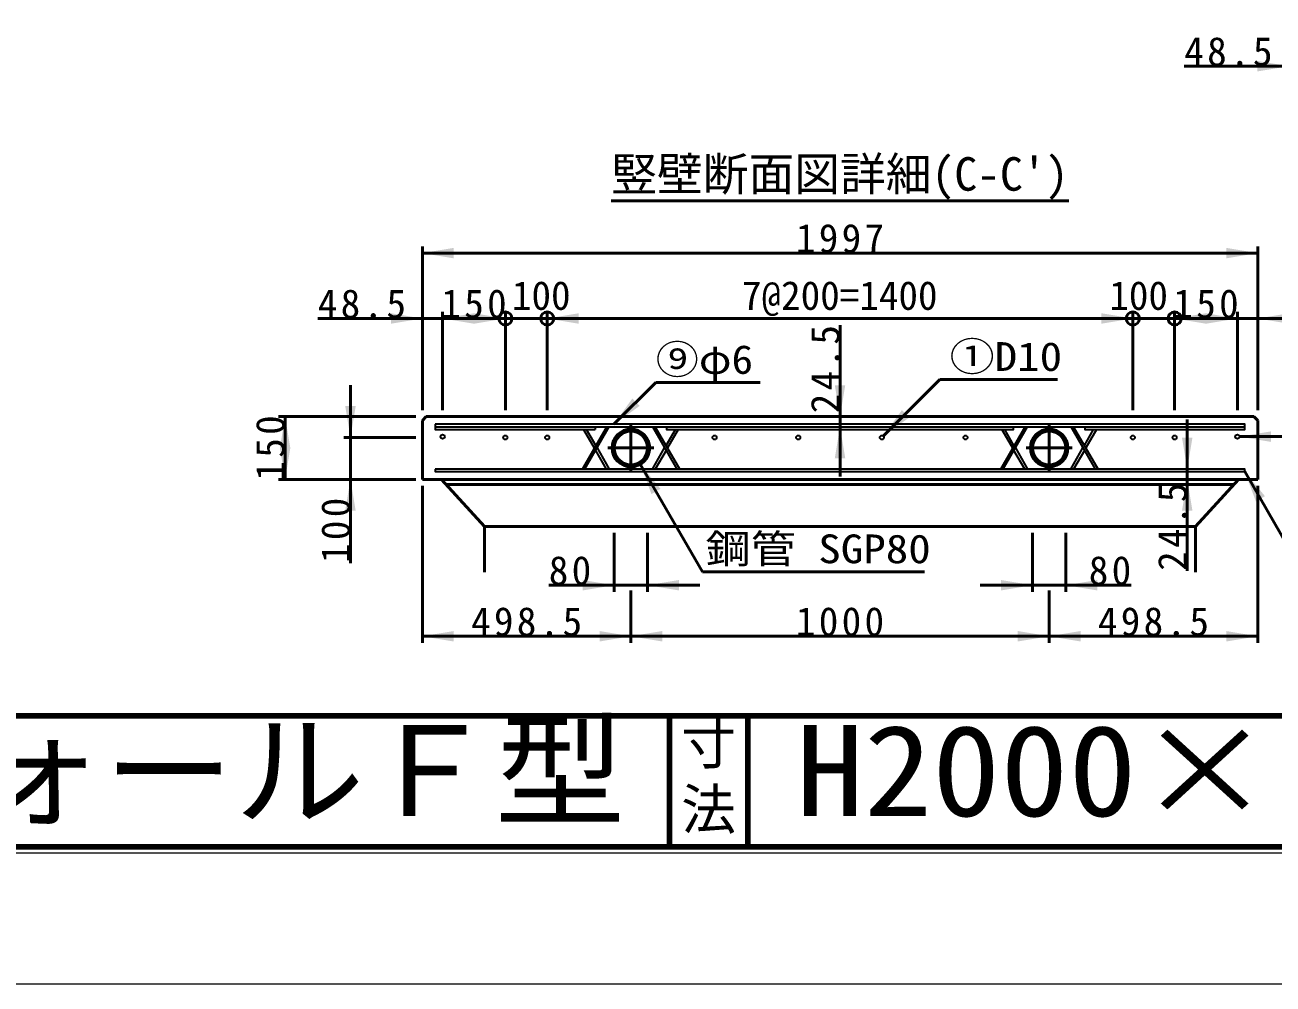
# Model space of a CAD drawing. Units: millimetres, scale not verified. Extents: x -2102 to 2102, y -1485 to 1485.
# Drawn here: x 54 to 1009, y -1485 to -752 of the extents above; entities that cross this region are included whole.
import ezdxf
from ezdxf.enums import TextEntityAlignment as Align

# ---------------------------------------------------------------- set-up
doc = ezdxf.new("R2010")
doc.units = ezdxf.units.MM
doc.header["$LTSCALE"] = 5
doc.linetypes.add('LONG_DASHED_DOTTED', pattern=[15.25, 12, -1.5, 0.25, -1.5])
doc.layers.add('0-0_V-nasSTD', color=7, linetype='Continuous', lineweight=50)
doc.layers.add('0-1_0', color=7, linetype='Continuous', lineweight=100)
doc.styles.add('ＭＳ ゴシック', font='')
doc.styles.get('ＭＳ ゴシック').set_extended_font_data('MS Gothic')

msp = doc.modelspace()

# ---------------------------------------------------------------- linework, layer by layer
at = {"layer": '0-0_V-nasSTD'}
for p, q in [((941.361, -783.134), (1021.361, -783.134)), ((503.003, -886.07), (853.003, -886.07)), ((358.483, -1046.07), (358.483, -921.07)), ((997.523, -926.07), (358.483, -926.07)), ((997.523, -1046.07), (997.523, -921.07)), ((374.003, -1046.07), (374.003, -971.07)), ((422.003, -1046.07), (422.003, -971.07)), ((454.003, -1046.07), (454.003, -971.07)), ((902.003, -1046.07), (902.003, -971.07)), ((934.003, -1046.07), (934.003, -971.07)), ((982.003, -1046.07), (982.003, -971.07)), ((358.483, -976.07), (278.483, -976.07)), ((374.003, -976.07), (358.483, -976.07)), ((422.003, -976.07), (374.003, -976.07)), ((454.003, -976.07), (422.003, -976.07)), ((454.003, -976.07), (902.003, -976.07)), ((678.003, -1051.07), (678.003, -981.07)), ((902.003, -976.07), (934.003, -976.07)), ((934.003, -976.07), (982.003, -976.07)), ((982.003, -976.07), (997.523, -976.07)), ((997.523, -976.07), (1077.523, -976.07)), ((303.483, -1027.07), (303.483, -1067.07)), ((537.012, -1024.99), (505.012, -1056.99)), ((537.012, -1024.99), (617.012, -1024.99)), ((754.32, -1022.752), (711.134, -1065.938)), ((754.32, -1022.752), (844.32, -1022.752)), ((248.483, -1051.07), (353.483, -1051.07)), ((253.483, -1051.07), (253.483, -1099.07)), ((361.363, -1051.07), (358.483, -1053.95)), ((358.483, -1053.95), (358.483, -1099.07)), ((994.643, -1051.07), (361.363, -1051.07)), ((678.003, -1058.91), (678.003, -1051.07)), ((678.003, -1096.91), (678.003, -1058.91)), ((943.603, -1053.23), (943.603, -1091.23)), ((997.523, -1053.95), (994.643, -1051.07)), ((997.523, -1099.07), (997.523, -1053.95)), ((298.483, -1067.07), (353.483, -1067.07)), ((303.483, -1067.07), (303.483, -1099.07)), ((1113.243, -1066.43), (983.603, -1066.43)), ((572.703, -1169.813), (525.203, -1087.54)), ((943.603, -1099.07), (943.603, -1091.23)), ((1032.603, -1171.092), (987.603, -1093.15)), ((248.483, -1099.07), (353.483, -1099.07)), ((303.483, -1099.07), (303.483, -1163.07)), ((358.483, -1099.07), (997.523, -1099.07)), ((358.483, -1104.07), (358.483, -1224.07)), ((406.003, -1135.032), (373.115, -1099.07)), ((376.74, -1103.035), (979.266, -1103.035)), ((943.603, -1099.07), (943.603, -1169.07)), ((982.891, -1099.07), (950.003, -1135.032)), ((997.523, -1104.07), (997.523, -1224.07)), ((406.003, -1170.032), (406.003, -1135.032)), ((406.003, -1135.035), (950.003, -1135.035)), ((950.003, -1170.032), (950.003, -1135.032)), ((505.203, -1140.035), (505.203, -1185.035)), ((530.803, -1140.035), (530.803, -1185.035)), ((825.203, -1140.035), (825.203, -1185.035)), ((850.803, -1140.035), (850.803, -1185.035)), ((572.703, -1169.813), (742.703, -1169.813)), ((505.203, -1180.035), (455.203, -1180.035)), ((530.803, -1180.035), (505.203, -1180.035)), ((570.803, -1180.035), (530.803, -1180.035)), ((785.203, -1180.035), (825.203, -1180.035)), ((825.203, -1180.035), (850.803, -1180.035)), ((850.803, -1180.035), (900.803, -1180.035)), ((518.003, -1184.07), (518.003, -1224.07)), ((838.003, -1184.07), (838.003, -1224.07)), ((518.003, -1219.07), (358.483, -1219.07)), ((838.003, -1219.07), (518.003, -1219.07)), ((997.523, -1219.07), (838.003, -1219.07))]:
    msp.add_line(p, q, dxfattribs=at)
at = {"layer": '0-0_V-nasSTD', "lineweight": 35}
for p, q in [((499.301, -1058.91), (480.641, -1091.23)), ((482.858, -1091.23), (501.518, -1058.91)), ((490.803, -1058.91), (490.803, -1060.83)), ((534.488, -1058.91), (553.148, -1091.23)), ((555.365, -1091.23), (536.705, -1058.91)), ((819.301, -1058.91), (800.641, -1091.23)), ((802.858, -1091.23), (821.518, -1058.91)), ((854.488, -1058.91), (873.148, -1091.23)), ((875.365, -1091.23), (856.705, -1058.91)), ((481.749, -1060.83), (489.971, -1075.07)), ((491.079, -1073.15), (483.966, -1060.83)), ((544.927, -1073.15), (552.04, -1060.83)), ((554.257, -1060.83), (546.035, -1075.07)), ((801.749, -1060.83), (809.971, -1075.07)), ((811.079, -1073.15), (803.966, -1060.83)), ((864.927, -1073.15), (872.04, -1060.83)), ((874.257, -1060.83), (866.035, -1075.07)), ((499.301, -1091.23), (491.079, -1076.99)), ((492.188, -1075.07), (501.518, -1091.23)), ((534.488, -1091.23), (543.818, -1075.07)), ((544.927, -1076.99), (536.705, -1091.23)), ((819.301, -1091.23), (811.079, -1076.99)), ((812.188, -1075.07), (821.518, -1091.23)), ((854.488, -1091.23), (863.818, -1075.07)), ((864.927, -1076.99), (856.705, -1091.23))]:
    msp.add_line(p, q, dxfattribs=at)
at = {"layer": '0-0_V-nasSTD', "linetype": 'LONG_DASHED_DOTTED'}
for p, q in [((518.003, -1057.47), (518.003, -1092.67)), ((838.003, -1057.47), (838.003, -1092.67)), ((500.403, -1075.07), (535.603, -1075.07)), ((820.403, -1075.07), (855.603, -1075.07))]:
    msp.add_line(p, q, dxfattribs=at)
at = {"layer": '0-0_V-nasSTD', "lineweight": 100}
for p, q in [((547.5, -1280), (547.5, -1380)), ((607.5, -1280), (607.5, -1380)), ((-1997.5, -1380), (1997.5, -1380))]:
    msp.add_line(p, q, dxfattribs=at)
at = {"layer": '0-0_V-nasSTD', "lineweight": 18}
for points in [[(-2102.5, -1485), (-2102.5, 1485), (2102.5, 1485), (2102.5, -1485)], [(-2002.5, -1385), (-2002.5, 1385), (2002.5, 1385), (2002.5, -1385)]]:
    msp.add_lwpolyline(points, close=True, dxfattribs=at)
at = {"layer": '0-0_V-nasSTD', "lineweight": 35}
for points in [[(368.403, -1056.99), (368.403, -1058.91), (987.603, -1058.91), (987.603, -1056.99)], [(368.403, -1091.23), (368.403, -1093.15), (987.603, -1093.15), (987.603, -1091.23)]]:
    msp.add_lwpolyline(points, close=True, dxfattribs=at)
for points in [[(368.403, -1058.91), (368.403, -1060.83), (490.803, -1060.83)], [(545.203, -1058.91), (545.203, -1060.83), (810.803, -1060.83), (810.803, -1058.91)], [(865.203, -1058.91), (865.203, -1060.83), (987.603, -1060.83), (987.603, -1058.91)]]:
    msp.add_lwpolyline(points, dxfattribs=at)
at = {"layer": '0-0_V-nasSTD'}
for centre, radius in [((422.003, -976.07), 5), ((454.003, -976.07), 5), ((902.003, -976.07), 5), ((934.003, -976.07), 5), ((518.003, -1075.07), 14.4), ((518.003, -1075.07), 12.8), ((838.003, -1075.07), 14.4), ((838.003, -1075.07), 12.8)]:
    msp.add_circle(centre, radius, dxfattribs=at)
at = {"layer": '0-0_V-nasSTD', "lineweight": 35}
for centre in [(374.003, -1066.43), (422.003, -1067.07), (454.003, -1067.07), (582.003, -1067.07), (646.003, -1067.07), (710.003, -1067.07), (774.003, -1067.07), (902.003, -1067.07), (934.003, -1067.07), (982.003, -1066.43)]:
    msp.add_circle(centre, 1.6, dxfattribs=at)
at = {"layer": '0-0_V-nasSTD'}
for points in [[(997.361, -783.134), (997.361, -779.134), (1021.361, -783.134)], [(997.361, -787.134), (997.361, -783.134), (1021.361, -783.134)], [(358.483, -926.07), (382.483, -926.07), (382.483, -922.07)], [(358.483, -926.07), (382.483, -930.07), (382.483, -926.07)], [(973.523, -926.07), (973.523, -922.07), (997.523, -926.07)], [(973.523, -930.07), (973.523, -926.07), (997.523, -926.07)], [(334.483, -976.07), (334.483, -972.07), (358.483, -976.07)], [(374.003, -976.07), (398.003, -976.07), (398.003, -972.07)], [(398.003, -976.07), (398.003, -972.07), (422.003, -976.07)], [(454.003, -976.07), (478.003, -976.07), (478.003, -972.07)], [(878.003, -976.07), (878.003, -972.07), (902.003, -976.07)], [(934.003, -976.07), (958.003, -976.07), (958.003, -972.07)], [(958.003, -976.07), (958.003, -972.07), (982.003, -976.07)], [(997.523, -976.07), (1021.523, -976.07), (1021.523, -972.07)], [(334.483, -980.07), (334.483, -976.07), (358.483, -976.07)], [(374.003, -976.07), (398.003, -980.07), (398.003, -976.07)], [(398.003, -980.07), (398.003, -976.07), (422.003, -976.07)], [(454.003, -976.07), (478.003, -980.07), (478.003, -976.07)], [(878.003, -980.07), (878.003, -976.07), (902.003, -976.07)], [(934.003, -976.07), (958.003, -980.07), (958.003, -976.07)], [(958.003, -980.07), (958.003, -976.07), (982.003, -976.07)], [(997.523, -976.07), (1021.523, -980.07), (1021.523, -976.07)], [(674.003, -1027.07), (678.003, -1051.07), (678.003, -1027.07)], [(678.003, -1051.07), (678.003, -1027.07), (682.003, -1027.07)], [(505.012, -1056.99), (519.154, -1037.191), (521.983, -1040.019)], [(505.012, -1056.99), (521.983, -1040.019), (524.811, -1042.847)], [(299.483, -1043.07), (303.483, -1067.07), (303.483, -1043.07)], [(303.483, -1067.07), (303.483, -1043.07), (307.483, -1043.07)], [(711.134, -1065.938), (725.277, -1046.139), (728.105, -1048.968)], [(711.134, -1065.938), (728.105, -1048.968), (730.933, -1051.796)], [(249.483, -1075.07), (253.483, -1075.07), (253.483, -1051.07)], [(253.483, -1075.07), (253.483, -1051.07), (257.483, -1075.07)], [(674.003, -1082.91), (678.003, -1082.91), (678.003, -1058.91)], [(678.003, -1082.91), (678.003, -1058.91), (682.003, -1082.91)], [(939.603, -1067.23), (943.603, -1091.23), (943.603, -1067.23)], [(943.603, -1091.23), (943.603, -1067.23), (947.603, -1067.23)], [(983.603, -1066.43), (1007.603, -1066.43), (1007.603, -1062.43)], [(983.603, -1066.43), (1007.603, -1070.43), (1007.603, -1066.43)], [(249.483, -1075.07), (253.483, -1099.07), (253.483, -1075.07)], [(253.483, -1099.07), (253.483, -1075.07), (257.483, -1075.07)], [(525.203, -1087.54), (533.739, -1110.325), (537.203, -1108.325)], [(525.203, -1087.54), (537.203, -1108.325), (540.667, -1106.325)], [(987.603, -1093.15), (996.139, -1115.934), (999.603, -1113.934)], [(987.603, -1093.15), (999.603, -1113.934), (1003.067, -1111.934)], [(299.483, -1123.07), (303.483, -1123.07), (303.483, -1099.07)], [(303.483, -1123.07), (303.483, -1099.07), (307.483, -1123.07)], [(939.603, -1123.07), (943.603, -1123.07), (943.603, -1099.07)], [(943.603, -1123.07), (943.603, -1099.07), (947.603, -1123.07)], [(481.203, -1180.035), (481.203, -1176.035), (505.203, -1180.035)], [(481.203, -1184.035), (481.203, -1180.035), (505.203, -1180.035)], [(530.803, -1180.035), (554.803, -1180.035), (554.803, -1176.035)], [(530.803, -1180.035), (554.803, -1184.035), (554.803, -1180.035)], [(801.203, -1180.035), (801.203, -1176.035), (825.203, -1180.035)], [(801.203, -1184.035), (801.203, -1180.035), (825.203, -1180.035)], [(850.803, -1180.035), (874.803, -1180.035), (874.803, -1176.035)], [(850.803, -1180.035), (874.803, -1184.035), (874.803, -1180.035)], [(358.483, -1219.07), (382.483, -1219.07), (382.483, -1215.07)], [(358.483, -1219.07), (382.483, -1223.07), (382.483, -1219.07)], [(494.003, -1219.07), (494.003, -1215.07), (518.003, -1219.07)], [(494.003, -1223.07), (494.003, -1219.07), (518.003, -1219.07)], [(518.003, -1219.07), (542.003, -1219.07), (542.003, -1215.07)], [(518.003, -1219.07), (542.003, -1223.07), (542.003, -1219.07)], [(814.003, -1219.07), (814.003, -1215.07), (838.003, -1219.07)], [(814.003, -1223.07), (814.003, -1219.07), (838.003, -1219.07)], [(838.003, -1219.07), (862.003, -1219.07), (862.003, -1215.07)], [(838.003, -1219.07), (862.003, -1223.07), (862.003, -1219.07)], [(973.523, -1219.07), (973.523, -1215.07), (997.523, -1219.07)], [(973.523, -1223.07), (973.523, -1219.07), (997.523, -1219.07)]]:
    msp.add_solid(points, dxfattribs=at)
at = {"layer": '0-1_0'}
msp.add_line((-1997.5, -1280), (1997.5, -1280), dxfattribs=at)

# ---------------------------------------------------------------- texts
at = {"layer": '0-0_V-nasSTD', "style": 'ＭＳ ゴシック'}
for s, height, p in [("竪壁断面図詳細(C-C')", 25.66, (503.003, -886.07)), ('100', 21.99, (427.003, -976.07)), ('7@200=1400', 21.99, (603.003, -976.07)), ('100', 21.99, (884.003, -976.07)), ('寸', 30.79, (556.482, -1326.001)), ('法', 30.79, (556.476, -1375.99))]:
    msp.add_text(s, height=height, dxfattribs=at).set_placement(p, align=Align.BOTTOM_LEFT)
for s, height, width, p in [('①D10', 21.99, 1.15, (761.82, -1022.752)), ('⑨φ6', 21.99, 1.1, (537.012, -1024.99)), ('鋼管 SGP80', 21.99, 1.15, (575.203, -1169.813)), ('1stタッチウォールＦ型', 69.65, 1.05, (-533.25, -1377.53)), ('H2000×B1500×L1997', 69.65, 1.1, (644.25, -1377.492))]:
    msp.add_text(s, height=height, dxfattribs=dict(at, width=width)).set_placement(p, align=Align.BOTTOM_LEFT)
at = {"layer": '0-0_V-nasSTD', "char_height": 21.99, "attachment_point": 7, "style": 'ＭＳ ゴシック'}
for s, insert in [('\\T1.17;48.5', (941.361, -783.134)), ('\\T1.17;1997', (644.253, -926.07)), ('\\T1.17;48.5', (278.483, -976.07)), ('\\T1.17;150', (373.003, -976.07)), ('\\T1.17;150', (933.003, -976.07)), ('\\T1.17;80', (455.203, -1180.035)), ('\\T1.17;80', (868.303, -1180.035)), ('\\T1.17;498.5', (395.743, -1219.07)), ('\\T1.17;1000', (644.253, -1219.07)), ('\\T1.17;498.5', (875.263, -1219.07))]:
    msp.add_mtext(s, dxfattribs=dict(at, insert=insert))
at = {"layer": '0-0_V-nasSTD', "char_height": 21.99, "attachment_point": 7, "rotation": 90, "style": 'ＭＳ ゴシック'}
for s, insert in [('\\T1.17;24.5', (678.003, -1048.57)), ('\\T1.17;150', (253.483, -1100.07)), ('\\T1.17;24.5', (943.603, -1169.07)), ('\\T1.17;100', (303.483, -1163.07))]:
    msp.add_mtext(s, dxfattribs=dict(at, insert=insert))

doc.saveas('drawing.dxf')
